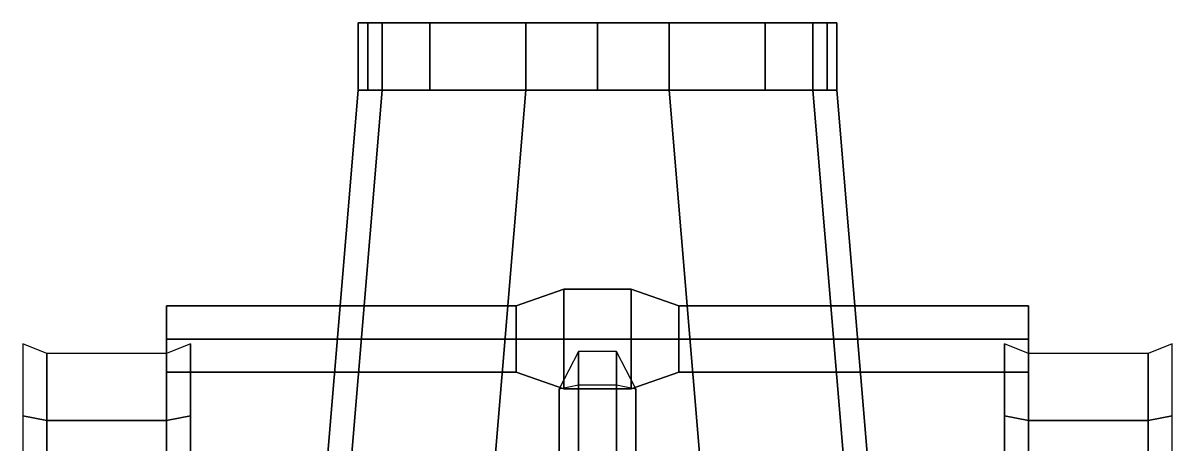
# Model space of a CAD drawing. Extents: x -1.2 to 1.2, y -3.17 to 2.07.
# Drawn here: x -1.2 to 1.2, y 1.191 to 2.07 of the extents above; entities that cross this region are included whole.
import ezdxf

# ---------------------------------------------------------------- set-up
doc = ezdxf.new("R2010")
doc.units = 0
doc.layers.get('0').update_dxf_attribs({"linetype": 'CONTINUOUS'})
doc.layers.add('MUDGUARDS', color=6, linetype='CONTINUOUS')

msp = doc.modelspace()

# ---------------------------------------------------------------- linework, layer by layer
for points in [[(0.5, 2.07, 1.57), (0.5, 2.07, 0.78), (-0.5, 2.07, 0.78), (-0.5, 2.07, 1.57)], [(-0.5, 2.07, 0.78), (-0.5, 1.93, 0.78), (-0.5, 1.93, 1.57), (-0.5, 2.07, 1.57)], [(0.5, 2.07, 0.78), (0.5, 1.93, 0.78), (-0.5, 1.93, 0.78), (-0.5, 2.07, 0.78)], [(-0.5, 2.07, 1.57), (-0.5, 1.93, 1.57), (-0.45, 1.93, 1.63), (-0.45, 2.07, 1.63)], [(0.45, 2.07, 1.63), (0.5, 2.07, 1.57), (-0.5, 2.07, 1.57), (-0.45, 2.07, 1.63)], [(-0.35, 2.07, 0.78), (-0.35, 2.07, 0.65), (-0.48, 2.07, 0.67), (-0.5, 2.07, 0.78)], [(-0.5, 2.07, 0.78), (-0.48, 2.07, 0.67), (-0.48, 1.93, 0.67), (-0.5, 1.93, 0.78)], [(-0.48, 1.93, 0.67), (-0.48, 2.07, 0.67), (-0.35, 2.07, 0.65), (-0.35, 1.93, 0.65)], [(-0.45, 2.07, 1.63), (-0.45, 1.93, 1.63), (-0.15, 1.93, 1.69), (-0.15, 2.07, 1.69)], [(0.15, 2.07, 1.69), (0.45, 2.07, 1.63), (-0.45, 2.07, 1.63), (-0.15, 2.07, 1.69)], [(0, 1.93, 0.68), (0, 2.07, 0.68), (-0.35, 2.07, 0.78), (-0.35, 1.93, 0.78)], [(-0.35, 1.93, 0.65), (-0.35, 2.07, 0.65), (0, 2.07, 0.54), (0, 1.93, 0.54)], [(0, 2.07, 0.68), (0, 2.07, 0.54), (-0.35, 2.07, 0.65), (-0.35, 2.07, 0.78)], [(-0.15, 2.07, 1.69), (-0.15, 1.93, 1.69), (0.15, 1.93, 1.69), (0.15, 2.07, 1.69)], [(0.35, 2.07, 0.78), (0.35, 2.07, 0.65), (0, 2.07, 0.54), (0, 2.07, 0.68)], [(0.35, 2.07, 0.65), (0.35, 1.93, 0.65), (0, 1.93, 0.54), (0, 2.07, 0.54)], [(0, 2.07, 0.68), (0, 1.93, 0.68), (0.35, 1.93, 0.78), (0.35, 2.07, 0.78)], [(0.15, 1.93, 1.69), (0.45, 1.93, 1.63), (0.45, 2.07, 1.63), (0.15, 2.07, 1.69)], [(0.5, 2.07, 0.78), (0.48, 2.07, 0.67), (0.35, 2.07, 0.65), (0.35, 2.07, 0.78)], [(0.48, 2.07, 0.67), (0.48, 1.93, 0.67), (0.35, 1.93, 0.65), (0.35, 2.07, 0.65)], [(0.45, 1.93, 1.63), (0.5, 1.93, 1.57), (0.5, 2.07, 1.57), (0.45, 2.07, 1.63)], [(0.5, 1.93, 0.78), (0.48, 1.93, 0.67), (0.48, 2.07, 0.67), (0.5, 2.07, 0.78)], [(0.5, 1.93, 1.57), (0.5, 1.93, 0.78), (0.5, 2.07, 0.78), (0.5, 2.07, 1.57)], [(-0.5, 1.93, 0.78), (-0.6, 0.73, 0.78), (-0.6, 0.73, 1.57), (-0.5, 1.93, 1.57)], [(-0.5, 1.93, 1.57), (-0.6, 0.73, 1.57), (-0.55, 0.73, 1.67), (-0.45, 1.93, 1.63)], [(0.5, 1.93, 0.78), (0.6, 0.73, 0.78), (-0.6, 0.73, 0.78), (-0.5, 1.93, 0.78)], [(-0.45, 1.93, 1.63), (-0.55, 0.73, 1.67), (-0.25, 0.73, 1.74), (-0.15, 1.93, 1.69)], [(-0.5, 1.93, 0.78), (-0.48, 1.93, 0.67), (-0.35, 1.93, 0.65), (-0.35, 1.93, 0.78)], [(-0.35, 1.93, 0.78), (-0.35, 1.93, 0.65), (0, 1.93, 0.54), (0, 1.93, 0.68)], [(-0.15, 1.93, 1.69), (-0.25, 0.73, 1.74), (0.25, 0.73, 1.74), (0.15, 1.93, 1.69)], [(0, 1.93, 0.68), (0, 1.93, 0.54), (0.35, 1.93, 0.65), (0.35, 1.93, 0.78)], [(0.25, 0.73, 1.74), (0.55, 0.73, 1.67), (0.45, 1.93, 1.63), (0.15, 1.93, 1.69)], [(0.35, 1.93, 0.78), (0.35, 1.93, 0.65), (0.48, 1.93, 0.67), (0.5, 1.93, 0.78)], [(0.55, 0.73, 1.67), (0.6, 0.73, 1.57), (0.5, 1.93, 1.57), (0.45, 1.93, 1.63)], [(0.6, 0.73, 1.57), (0.6, 0.73, 0.78), (0.5, 1.93, 0.78), (0.5, 1.93, 1.57)], [(-0.17, 1.41, 0.56), (-0.17, 1.4793, 0.6), (-0.07, 1.5139, 0.58), (-0.07, 1.41, 0.52)], [(-0.17, 1.4793, 0.6), (-0.17, 1.4793, 0.68), (-0.07, 1.5139, 0.7), (-0.07, 1.5139, 0.58)], [(-0.17, 1.4793, 0.68), (-0.17, 1.41, 0.72), (-0.07, 1.41, 0.76), (-0.07, 1.5139, 0.7)], [(0.07, 1.41, 0.76), (0.07, 1.5139, 0.7), (-0.07, 1.5139, 0.7), (-0.07, 1.41, 0.76)], [(0.07, 1.5139, 0.7), (0.07, 1.5139, 0.58), (-0.07, 1.5139, 0.58), (-0.07, 1.5139, 0.7)], [(0.07, 1.5139, 0.58), (0.07, 1.41, 0.52), (-0.07, 1.41, 0.52), (-0.07, 1.5139, 0.58)], [(0.17, 1.41, 0.72), (0.17, 1.4793, 0.68), (0.07, 1.5139, 0.7), (0.07, 1.41, 0.76)], [(0.17, 1.4793, 0.68), (0.17, 1.4793, 0.6), (0.07, 1.5139, 0.58), (0.07, 1.5139, 0.7)], [(0.17, 1.4793, 0.6), (0.17, 1.41, 0.56), (0.07, 1.41, 0.52), (0.07, 1.5139, 0.58)], [(-0.17, 1.4793, 0.6), (-0.17, 1.41, 0.56), (-0.9, 1.41, 0.56), (-0.9, 1.4793, 0.6)], [(-0.17, 1.4793, 0.68), (-0.17, 1.4793, 0.6), (-0.9, 1.4793, 0.6), (-0.9, 1.4793, 0.68)], [(-0.17, 1.41, 0.72), (-0.17, 1.4793, 0.68), (-0.9, 1.4793, 0.68), (-0.9, 1.41, 0.72)], [(0.9, 1.4793, 0.6), (0.9, 1.41, 0.56), (0.17, 1.41, 0.56), (0.17, 1.4793, 0.6)], [(0.9, 1.4793, 0.68), (0.9, 1.4793, 0.6), (0.17, 1.4793, 0.6), (0.17, 1.4793, 0.68)], [(0.9, 1.41, 0.72), (0.9, 1.4793, 0.68), (0.17, 1.4793, 0.68), (0.17, 1.41, 0.72)], [(-0.17, 1.41, 0.56), (-0.17, 1.3407, 0.6), (-0.9, 1.3407, 0.6), (-0.9, 1.41, 0.56)], [(-0.17, 1.3407, 0.68), (-0.17, 1.41, 0.72), (-0.9, 1.41, 0.72), (-0.9, 1.3407, 0.68)], [(-0.17, 1.3407, 0.6), (-0.17, 1.41, 0.56), (-0.07, 1.41, 0.52), (-0.07, 1.3061, 0.58)], [(-0.17, 1.41, 0.72), (-0.17, 1.3407, 0.68), (-0.07, 1.3061, 0.7), (-0.07, 1.41, 0.76)], [(0.07, 1.3061, 0.7), (0.07, 1.41, 0.76), (-0.07, 1.41, 0.76), (-0.07, 1.3061, 0.7)], [(0.07, 1.41, 0.52), (0.07, 1.3061, 0.58), (-0.07, 1.3061, 0.58), (-0.07, 1.41, 0.52)], [(0.17, 1.3407, 0.68), (0.17, 1.41, 0.72), (0.07, 1.41, 0.76), (0.07, 1.3061, 0.7)], [(0.17, 1.41, 0.56), (0.17, 1.3407, 0.6), (0.07, 1.3061, 0.58), (0.07, 1.41, 0.52)], [(0.9, 1.41, 0.56), (0.9, 1.3407, 0.6), (0.17, 1.3407, 0.6), (0.17, 1.41, 0.56)], [(0.9, 1.3407, 0.68), (0.9, 1.41, 0.72), (0.17, 1.41, 0.72), (0.17, 1.3407, 0.68)], [(-0.04, 1.384, 0.735), (-0.08, 1.3061, 0.7), (-0.08, 0.7172, 1.04), (-0.04, 0.7518, 1.1)], [(0.04, 1.384, 0.735), (-0.04, 1.384, 0.735), (-0.04, 0.7518, 1.1), (0.04, 0.7518, 1.1)], [(0.08, 1.3061, 0.7), (0.04, 1.384, 0.735), (0.04, 0.7518, 1.1), (0.08, 0.7172, 1.04)], [(-0.17, 1.3407, 0.6), (-0.17, 1.3407, 0.68), (-0.9, 1.3407, 0.68), (-0.9, 1.3407, 0.6)], [(-0.17, 1.3407, 0.68), (-0.17, 1.3407, 0.6), (-0.07, 1.3061, 0.58), (-0.07, 1.3061, 0.7)], [(0.17, 1.3407, 0.6), (0.17, 1.3407, 0.68), (0.07, 1.3061, 0.7), (0.07, 1.3061, 0.58)], [(0.9, 1.3407, 0.6), (0.9, 1.3407, 0.68), (0.17, 1.3407, 0.68), (0.17, 1.3407, 0.6)], [(-0.08, 1.3061, 0.7), (-0.04, 1.3147, 0.615), (-0.04, 0.6825, 0.98), (-0.08, 0.7172, 1.04)], [(0.07, 1.3061, 0.58), (0.07, 1.3061, 0.7), (-0.07, 1.3061, 0.7), (-0.07, 1.3061, 0.58)], [(-0.04, 1.3147, 0.615), (0.04, 1.3147, 0.615), (0.04, 0.6825, 0.98), (-0.04, 0.6825, 0.98)], [(0.04, 1.3147, 0.615), (0.08, 1.3061, 0.7), (0.08, 0.7172, 1.04), (0.04, 0.6825, 0.98)]]:
    msp.add_3dface(points)
at = {"layer": 'MUDGUARDS', "extrusion": (1, 0, 0)}
msp.add_line((-0.85, 1.25, 1.5), (-0.85, 1.17, 1.43), dxfattribs=at)
at = {"layer": 'MUDGUARDS', "extrusion": (-1, 0, 0)}
msp.add_line((0.85, 1.25, 1.5), (0.85, 1.17, 1.43), dxfattribs=at)
at = {"layer": 'MUDGUARDS'}
for points in [[(-1.2, 1.4, 1.55), (-1.2, 1.25, 1.53), (-1.15, 1.24, 1.58), (-1.15, 1.38, 1.59)], [(-0.9, 1.38, 1.59), (-0.9, 1.24, 1.58), (-0.85, 1.25, 1.53), (-0.85, 1.4, 1.55)], [(-0.85, 1.25, 1.5), (-0.85, 1.25, 1.5), (-0.85, 1.25, 1.53), (-0.85, 1.4, 1.55)], [(0.85, 1.4, 1.55), (0.85, 1.25, 1.53), (0.9, 1.24, 1.58), (0.9, 1.38, 1.59)], [(0.85, 1.25, 1.5), (0.85, 1.25, 1.5), (0.85, 1.25, 1.53), (0.85, 1.4, 1.55)], [(1.15, 1.38, 1.59), (1.15, 1.24, 1.58), (1.2, 1.25, 1.53), (1.2, 1.4, 1.55)], [(-1.15, 1.38, 1.59), (-1.15, 1.24, 1.58), (-0.9, 1.24, 1.58), (-0.9, 1.38, 1.59)], [(0.9, 1.38, 1.59), (0.9, 1.24, 1.58), (1.15, 1.24, 1.58), (1.15, 1.38, 1.59)], [(-1.2, 1.25, 1.53), (-1.2, 1.05, 1.47), (-1.15, 1.02, 1.51), (-1.15, 1.24, 1.58)], [(-0.9, 1.24, 1.58), (-0.9, 1.02, 1.51), (-0.85, 1.05, 1.47), (-0.85, 1.25, 1.53)], [(-0.85, 1.25, 1.5), (-0.85, 1.17, 1.43), (-0.85, 1.05, 1.47), (-0.85, 1.25, 1.53)], [(0.85, 1.25, 1.53), (0.85, 1.05, 1.47), (0.9, 1.02, 1.51), (0.9, 1.24, 1.58)], [(0.85, 1.25, 1.5), (0.85, 1.17, 1.43), (0.85, 1.05, 1.47), (0.85, 1.25, 1.53)], [(1.15, 1.24, 1.58), (1.15, 1.02, 1.51), (1.2, 1.05, 1.47), (1.2, 1.25, 1.53)], [(-1.15, 1.24, 1.58), (-1.15, 1.02, 1.51), (-0.9, 1.02, 1.51), (-0.9, 1.24, 1.58)], [(0.9, 1.24, 1.58), (0.9, 1.02, 1.51), (1.15, 1.02, 1.51), (1.15, 1.24, 1.58)]]:
    msp.add_3dface(points, dxfattribs=at)

doc.saveas('drawing.dxf')
